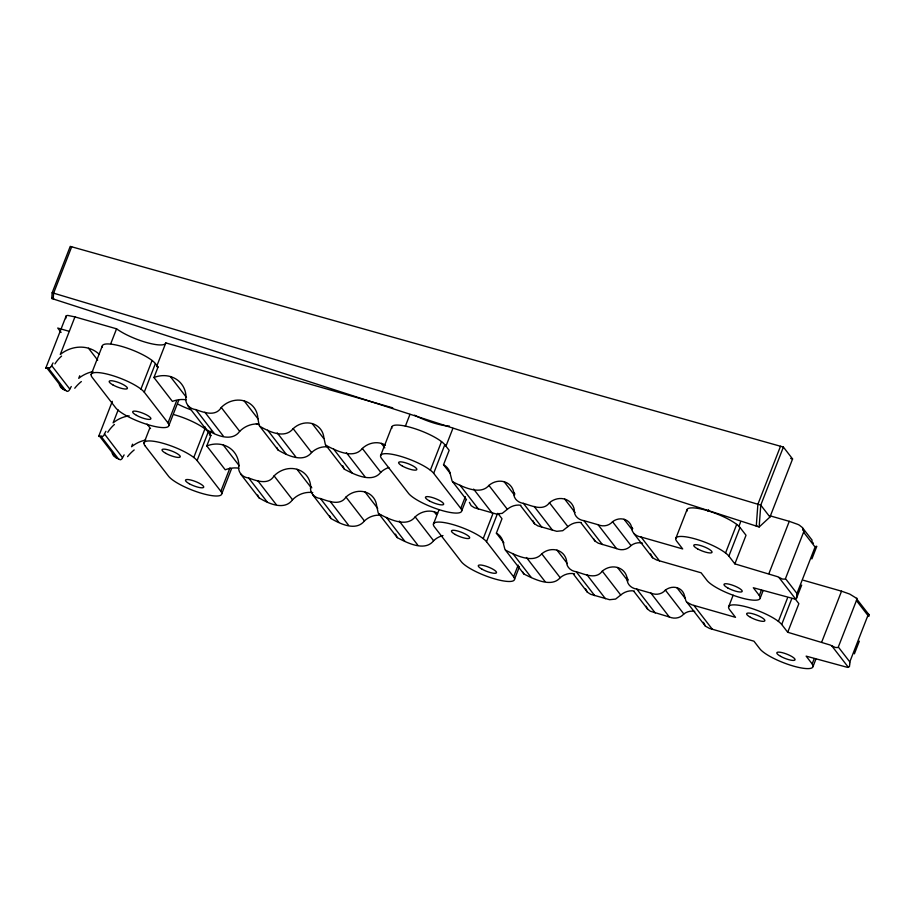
<?xml version="1.0" encoding="UTF-8"?>
<svg xmlns="http://www.w3.org/2000/svg" width="915" height="915" viewBox="0 0 915 915"><rect width="100%" height="100%" fill="white"/><g stroke="black" fill="none" stroke-linecap="round" stroke-linejoin="round"><path stroke-width="1.37" d="M796.874 594.647L796.874 595.23M849.703 663.02L849.715 663.821M51.743 298.496L52.178 292.731L70.238 246.387L783.4 447.069L792.584 458.964L769.95 517.032L759.153 526.994L51.743 298.496L52.635 297.672M759.153 526.994L760.765 505.126L783.4 447.069M811.88 558.951L816.786 546.346L815.665 546.495M71.679 246.798L53.619 293.143L53.184 298.908L53.722 298.416M392.764 407.85L165.821 342.908A29.051 6.885 21.3 0 1 146.274 342.439A29.051 6.885 21.3 0 1 116.571 328.817L74.939 316.899L60.287 354.471A30.481 27.553 -37.7 0 1 99.312 354.368M79.731 375.745L78.724 378.341A30.481 27.553 -37.7 0 1 92.895 371.616M91.145 374.59L102.297 345.996M110.795 343.605L116.571 328.817M112.316 401.342L98.671 436.421L99.392 436.398M118.149 409.966L113.117 422.867A30.481 27.553 -37.7 0 1 129.164 415.822M140.944 389.069L152.096 360.476M144.25 392.169A29.051 6.885 21.3 0 0 110.704 375.036A29.051 6.885 21.3 0 0 92.06 377.232L115.805 407.964A29.051 6.885 21.3 0 0 149.362 425.098A29.051 6.885 21.3 0 0 167.994 422.902L144.261 392.169L155.401 363.575A29.051 6.885 21.3 0 0 123.914 347.06A29.051 6.885 21.3 0 0 102.423 347.22M157.094 365.268L165.821 342.908M186.019 399.798A25.609 23.149 -37.7 0 0 172.397 401.399L153.96 377.518L158.055 367.007L155.401 363.575M132.572 444.164L131.566 446.737A30.481 27.553 -37.7 0 1 145.737 440.024M143.987 442.986L149.557 428.689M167.994 422.902L176.618 400.804M168.943 425.326L178.7 400.301M193.774 457.477L204.926 428.883M144.902 445.628L168.646 476.372A29.051 6.885 21.3 0 0 202.204 493.494A29.051 6.885 21.3 0 0 220.835 491.309L197.091 460.565L208.243 431.972A29.051 6.885 21.3 0 0 174.056 414.667M210.953 431.068L209.421 434.991L210.896 435.403L206.79 445.925L225.239 469.795A25.609 23.149 -37.7 0 1 238.849 468.206M220.835 491.309L229.962 467.908M221.785 493.723L231.541 468.709M380.571 455.727L391.723 427.122M405.334 426.253L409.954 414.415M430.37 470.207L441.51 441.613M433.676 473.295A29.051 6.885 21.3 0 0 400.118 456.173A29.051 6.885 21.3 0 0 381.486 458.369L408.582 493.448A29.051 6.885 21.3 0 0 442.139 510.57A29.051 6.885 21.3 0 0 460.771 508.385L433.676 473.307L444.827 444.701A29.051 6.885 21.3 0 0 413.34 428.197A29.051 6.885 21.3 0 0 391.849 428.346M445.971 446.108L452.902 428.357M466.513 499.67L452.101 481.061L450.363 474.382A15.978 14.446 -37.7 0 0 443.535 464.74L449.162 450.317L444.827 444.701M433.413 524.123L438.983 509.827M460.771 508.385L465.346 496.685M461.72 510.799L465.907 500.082M483.2 538.615L492.956 513.59M513.612 576.793L486.517 541.703L497.165 514.413M574.586 573.819A15.978 14.446 -37.7 0 0 560.197 577.697C551.448 588.128 533.491 578.818 523.963 574.037L504.931 549.469L503.204 542.789A15.978 14.446 -37.7 0 0 496.376 533.148L501.992 518.713L497.806 513.281M518.176 565.093L513.612 576.782A29.051 6.885 21.3 0 1 494.981 578.978A29.051 6.885 21.3 0 1 461.423 561.856L434.316 526.765A29.051 6.885 21.3 0 1 452.959 524.581A29.051 6.885 21.3 0 1 486.517 541.703M514.562 579.206L519.434 566.694M675.762 538.512L686.913 509.918M707.981 511.222L708.565 509.747M725.549 552.992L736.701 524.398M738.794 526.617L740.521 522.179M784.841 579.138L782.554 579.081L778.882 577.365A9.516 2.253 21.3 0 0 777.35 576.622L734.871 563.869L728.866 556.091L740.018 527.498A29.051 6.885 21.3 0 0 708.519 510.982A29.051 6.885 21.3 0 0 687.028 511.142M780.518 446.246L757.883 504.302L756.27 526.171L756.945 525.553M734.871 563.869L746.022 535.264L740.018 527.498M728.592 606.908L733.155 595.207M650.588 553.907L652.601 557.773L656.65 560.014L701.119 572.801L707.123 580.579A29.051 6.885 21.3 0 0 740.681 597.701A29.051 6.885 21.3 0 0 759.313 595.516L761.349 590.312M768.909 573.602L789.279 521.333L797.731 524.352A9.516 2.253 21.3 0 1 799.264 525.096L802.409 527.578L803.656 531.1M760.262 597.93L763.053 590.781M778.39 621.399L787.449 598.158M837.671 647.545L835.395 647.488L831.724 645.773A9.516 2.253 21.3 0 0 830.18 645.018L787.712 632.265L781.707 624.488L791.841 598.49M787.712 632.265L798.864 603.671L794.666 598.238M703.418 622.303L705.431 626.18L709.491 628.422L753.949 641.198L759.965 648.975A29.051 6.885 21.3 0 0 793.522 666.109A29.051 6.885 21.3 0 0 812.154 663.913L814.19 658.72M821.739 642.01L841.548 591.182L849.738 594.087L855.8 597.827L868.976 614.708L869.124 616.035L867.683 616.527M813.103 666.337L815.883 659.189M854.393 653.848L859.345 641.14M74.939 316.899L67.996 315.469A9.242 2.185 21.3 0 0 67.092 315.503L66.166 315.95L45.819 368.036M759.324 595.516L753.32 587.739L794.597 598.948A9.516 2.253 21.3 0 0 795.524 598.902L796.416 598.467L801.689 585.085M51.572 365.645L53.047 362.9M105.888 431.297L104.401 434.053M69.712 389.252L71.279 386.507M122.496 457.763L122.278 458.163A2.619 2.619 0 0 1 119.979 459.799M51.251 366.275L51.274 366.229A2.619 2.047 -50.6 0 1 49.216 368.162M124.12 454.904L122.541 457.66L104.459 433.939M796.439 598.444L796.885 595.665M66.166 315.95L65.686 318.637M328.428 446.989A19.192 17.339 -37.7 0 0 311.592 452.536C303.208 463.139 287.493 455.59 278.171 450.123L259.139 425.441L257.824 417.938A22.395 20.244 -37.7 0 0 244.145 400.896A22.395 20.244 -37.7 0 0 221.258 407.472C215.654 416.943 203.805 412.493 195.833 409.6C189.405 408.936 184.544 403.435 186.008 396.87A25.609 23.149 -37.7 0 0 153.96 377.518M258.488 424.034A22.395 20.244 -37.7 0 0 239.696 431.342C231.655 442.585 215.425 435.128 206.161 429.398L187.724 405.528M311.809 487.832L310.665 486.345A22.395 20.244 -37.7 0 0 296.986 469.292A22.395 20.244 -37.7 0 0 274.088 475.88C268.495 485.35 256.646 480.901 248.674 478.007C242.235 477.344 237.374 471.831 238.849 465.266A25.609 23.149 -37.7 0 0 206.79 445.925M312.747 492.59A22.395 20.244 -37.7 0 0 292.537 499.75C284.496 510.982 268.255 503.536 259.002 497.806L240.554 473.924M388.864 467.508A19.192 17.339 -37.7 0 0 380.766 472.323C372.119 483.6 354.094 474.359 344.395 469.212L325.363 444.576L323.841 437.439A19.192 17.339 -37.7 0 0 312.187 423.588A19.192 17.339 -37.7 0 0 293.155 428.655C284.771 439.269 269.056 431.72 259.723 426.241M385.444 445.17A19.192 17.339 -37.7 0 0 362.329 448.453C353.682 459.73 335.656 450.489 325.957 445.331M442.986 535.55A19.192 17.339 -37.7 0 0 433.596 540.731C424.96 552.008 406.935 542.767 397.236 537.608L378.204 512.983L376.683 505.846A19.192 17.339 -37.7 0 0 365.028 491.996A19.192 17.339 -37.7 0 0 345.984 497.062C340.083 506.235 328.371 501.157 320.456 498.549C314.291 497.874 309.464 492.728 310.665 486.345M381.258 515.385A19.192 17.339 -37.7 0 0 364.433 520.932C356.049 531.535 340.334 523.986 331.001 518.519L312.564 494.649M437.622 513.189A19.192 17.339 -37.7 0 0 415.158 516.861C406.523 528.138 388.486 518.885 378.787 513.738M514.928 494.02L513.773 492.533A15.978 14.446 -37.7 0 0 488.919 485.419C480.169 495.861 462.212 486.54 452.685 481.77M520.852 505.252A15.978 14.446 -37.7 0 0 507.356 509.3L502.232 513.361L496.239 513.99L474.393 507.745L471.134 505.64L469.395 502.381M632.768 528.653L631.613 527.154A12.776 11.54 -37.7 0 0 612.547 521.699C608.944 525.976 603.077 526.891 598.067 524.718L583.942 520.669C578.417 519.972 573.751 515.717 574.3 509.849A15.978 14.446 -37.7 0 0 549.446 502.747C543.075 511.657 531.363 505.538 523.414 503.353C517.89 502.655 513.224 498.401 513.773 492.533M581.38 522.568A15.978 14.446 -37.7 0 0 567.883 526.617L562.759 530.689L556.766 531.318L537.803 525.885L534.532 523.78L532.804 520.521M628.285 579.755L627.13 578.257A15.978 14.446 -37.7 0 0 602.287 571.143C595.917 580.064 584.205 573.934 576.256 571.749C570.731 571.052 566.065 566.808 566.602 560.941A15.978 14.446 -37.7 0 0 541.76 553.827C533.01 564.258 515.053 554.947 505.526 550.167M634.221 590.976A15.978 14.446 -37.7 0 0 620.725 595.024L615.589 599.085L609.607 599.714L590.644 594.293L587.373 592.188L585.634 588.928M642.524 543.178A12.776 11.54 -37.7 0 0 630.995 545.58C627.381 549.846 621.525 550.761 616.516 548.588L598.33 543.213L595.059 541.108L593.606 538.763M705.431 626.18L685.918 600.949L684.454 595.562A12.776 11.54 -37.7 0 0 665.388 590.106C661.785 594.373 655.918 595.299 650.908 593.114L636.783 589.077C631.259 588.379 626.581 584.125 627.13 578.257M694.714 611.414A12.776 11.54 -37.7 0 0 683.825 613.976C680.222 618.254 674.355 619.169 669.345 616.985L650.233 611.186L647.305 608.807L646.162 606.245M46.734 367.922L45.899 368.15M816.5 546.484L815.974 546.621A9.516 2.253 21.3 0 1 815.62 546.667M46.036 367.933L46.722 367.773A9.402 2.23 21.3 0 1 48.06 367.773L48.209 367.784M98.877 436.341L99.552 436.181A9.402 2.23 21.3 0 1 100.89 436.169L118.412 458.861L119.488 459.273M812.154 663.913L806.149 656.135L847.427 667.355A9.516 2.253 21.3 0 0 848.354 667.31L849.475 666.509L849.726 664.004M48.85 367.83L48.381 367.796M101.622 436.226L101.279 436.203M790.663 458.415L792.584 458.964M770.224 515.877L789.279 521.333M69.288 331.356L57.736 328.05L61.099 332.408M156.579 366.583L158.055 367.007M256.372 423.714L259.105 424.503M803.427 580.27L841.548 591.182M631.613 527.154C631.453 532.644 635.971 536.316 641.072 537.025L682.682 548.931L676.665 541.154A29.051 6.885 21.3 0 1 695.308 538.958A29.051 6.885 21.3 0 1 728.866 556.091M686.993 602.299L691.992 604.861L735.511 617.328L729.507 609.55A29.051 6.885 21.3 0 1 748.15 607.366A29.051 6.885 21.3 0 1 781.696 624.488M66.566 390.842L65.651 390.488A9.402 2.23 21.3 0 1 63.467 389.47L60.676 387.422L59.315 384.735M65.583 390.453L48.06 367.773M118.412 458.861A9.402 2.23 21.3 0 1 116.308 457.866L113.597 455.922L112.179 453.268M523.963 574.037L522.511 571.703M344.395 469.212L342.713 465.712M397.236 537.608L395.554 534.12M802.695 528.012L812.165 540.25M802.592 529.408L804.251 531.558M811.742 541.245L813.401 543.407M769.95 517.032L760.765 505.126L52.178 292.731L52.624 293.315M778.882 577.365L795.524 598.902M831.724 645.773L848.354 667.31M641.072 537.025L659.509 560.895M693.913 605.421L712.35 629.291M624.076 519.308L632.151 529.751M676.917 587.705L684.98 598.158M634.152 533.903L652.601 557.773M612.547 521.699L630.995 545.58M665.388 590.106L683.825 613.976M598.067 524.718L616.516 548.588M650.908 593.114L669.345 616.985M583.942 520.669L602.379 544.539M636.783 589.077L655.22 612.947M564.681 499.075L575.055 512.514M617.522 567.483L627.896 580.911M581.231 523.197L595.059 541.108M634.072 591.605L647.9 609.504M549.446 502.747L567.883 526.617M602.287 571.143L620.725 595.024M534.154 506.418L552.591 530.288M586.984 574.826L605.421 598.696M523.414 503.353L541.863 527.223M576.256 571.749L594.693 595.619M504.165 481.759L514.527 495.187M556.995 550.167L567.369 563.594M520.704 505.881L534.532 523.78M573.545 574.288L587.373 592.188M488.919 485.419L507.356 509.3M541.76 553.827L560.197 577.697M473.627 489.102L492.064 512.972M526.457 557.498L544.905 581.38M460.005 485.202L478.454 509.072M512.846 553.609L531.283 577.479M443.535 464.74L450.237 473.421M496.376 533.148L503.913 542.904M381.361 443.386L384.815 447.87M434.19 511.794L436.501 514.779M362.329 448.453L380.766 472.323M415.158 516.861L433.596 540.731M346.408 452.696L364.845 476.566M399.249 521.093L417.686 544.963M333.598 449.025L352.035 472.895M386.427 517.433L404.865 541.303M312.187 423.588L323.716 438.514M365.028 491.996L377.701 508.408M293.155 428.655L311.592 452.536M345.984 497.062L364.433 520.932M277.234 432.898L295.682 456.768M330.075 501.294L348.512 525.176M267.626 430.142L286.063 454.023M320.456 498.549L338.905 522.419M244.145 400.896L257.973 418.796M296.986 469.292L310.814 487.203M221.258 407.472L239.696 431.342M274.088 475.88L292.537 499.75M204.857 412.185L223.306 436.055M257.698 480.592L276.136 504.462M170.339 376.545L186.477 397.43M195.833 409.6L214.27 433.47M223.18 444.942L239.318 465.838M248.674 478.007L267.111 501.878M208.243 431.972L210.896 435.403M88.481 348.215L97.699 360.144M147.075 424.08L150.54 428.552M51.617 365.543L69.803 389.081M46.722 367.773L63.467 389.47M99.552 436.181L116.308 457.866M331.001 518.519L329.606 515.877M278.171 450.123L276.776 447.469M259.002 497.806L257.641 495.038M206.161 429.398L204.8 426.642M144.902 445.628A29.051 6.885 21.3 0 1 163.533 443.443A29.051 6.885 21.3 0 1 197.091 460.565M107.776 432.303A30.184 25.78 -47.1 0 1 114.432 424.469M868.873 614.354A10.134 2.356 -58.4 0 1 868.976 614.651M849.909 662.529A4.987 1.006 -80.2 0 1 849.932 662.163M104.196 434.739A2.619 2.047 -50.6 0 1 102.045 436.569M127.585 456.642A30.184 21.926 -38.3 0 1 134.185 449.951M190.469 409.634A29.051 6.885 21.3 0 1 178.093 404.247M856.806 598.09A10.134 6.645 -47.6 0 1 857.103 598.982M856.634 599.359A4.987 2.482 -67 0 1 856.669 599.771M54.946 363.896A30.184 25.78 -47.1 0 1 61.591 356.072M449.414 426.081A29.051 6.885 21.3 0 1 414.552 415.17M797.079 594.121A4.987 1.006 -80.2 0 1 797.091 593.766M803.805 530.963A4.987 2.482 -67 0 1 803.827 531.375M74.755 388.246A30.184 21.926 -38.3 0 1 81.355 381.555M69.437 389.836A2.619 2.619 0 0 1 67.138 391.391M803.587 532.164L785.47 578.623L796.954 593.492L815.071 547.021L803.587 532.164M856.429 600.56L838.312 647.031L849.795 661.888L867.912 615.429L856.429 600.56M750.437 617.282A9.791 2.322 21.3 0 0 764.86 620.759A9.791 2.322 21.3 0 0 751.924 613.553A9.791 2.322 21.3 0 0 750.437 617.282M780.621 656.352A9.791 2.322 21.3 0 0 795.043 659.829A9.791 2.322 21.3 0 0 782.108 652.624A9.791 2.322 21.3 0 0 780.621 656.352M455.258 534.497A9.791 2.322 21.3 0 0 469.67 537.974A9.791 2.322 21.3 0 0 456.745 530.769A9.791 2.322 21.3 0 0 455.258 534.497M482.079 569.233A9.791 2.322 21.3 0 0 496.502 572.699A9.791 2.322 21.3 0 0 483.566 565.504A9.791 2.322 21.3 0 0 482.079 569.233M165.832 453.36A9.791 2.322 21.3 0 0 180.244 456.837A9.791 2.322 21.3 0 0 167.319 449.631A9.791 2.322 21.3 0 0 165.832 453.36M189.302 483.749A9.791 2.322 21.3 0 0 203.713 487.226A9.791 2.322 21.3 0 0 190.789 480.02A9.791 2.322 21.3 0 0 189.302 483.749M697.607 548.886A9.791 2.322 21.3 0 0 712.019 552.351A9.791 2.322 21.3 0 0 699.094 545.146A9.791 2.322 21.3 0 0 697.607 548.886M727.791 587.956A9.791 2.322 21.3 0 0 742.202 591.422A9.791 2.322 21.3 0 0 729.266 584.228A9.791 2.322 21.3 0 0 727.791 587.956M402.417 466.09A9.791 2.322 21.3 0 0 416.828 469.567A9.791 2.322 21.3 0 0 403.904 462.361A9.791 2.322 21.3 0 0 402.417 466.09M429.249 500.825A9.791 2.322 21.3 0 0 443.661 504.302A9.791 2.322 21.3 0 0 430.725 497.097A9.791 2.322 21.3 0 0 429.249 500.825M112.991 384.963A9.791 2.322 21.3 0 0 127.414 388.429A9.791 2.322 21.3 0 0 114.478 381.235A9.791 2.322 21.3 0 0 112.991 384.963M136.472 415.341A9.791 2.322 21.3 0 0 150.883 418.818A9.791 2.322 21.3 0 0 137.948 411.613A9.791 2.322 21.3 0 0 136.472 415.341"/></g></svg>
